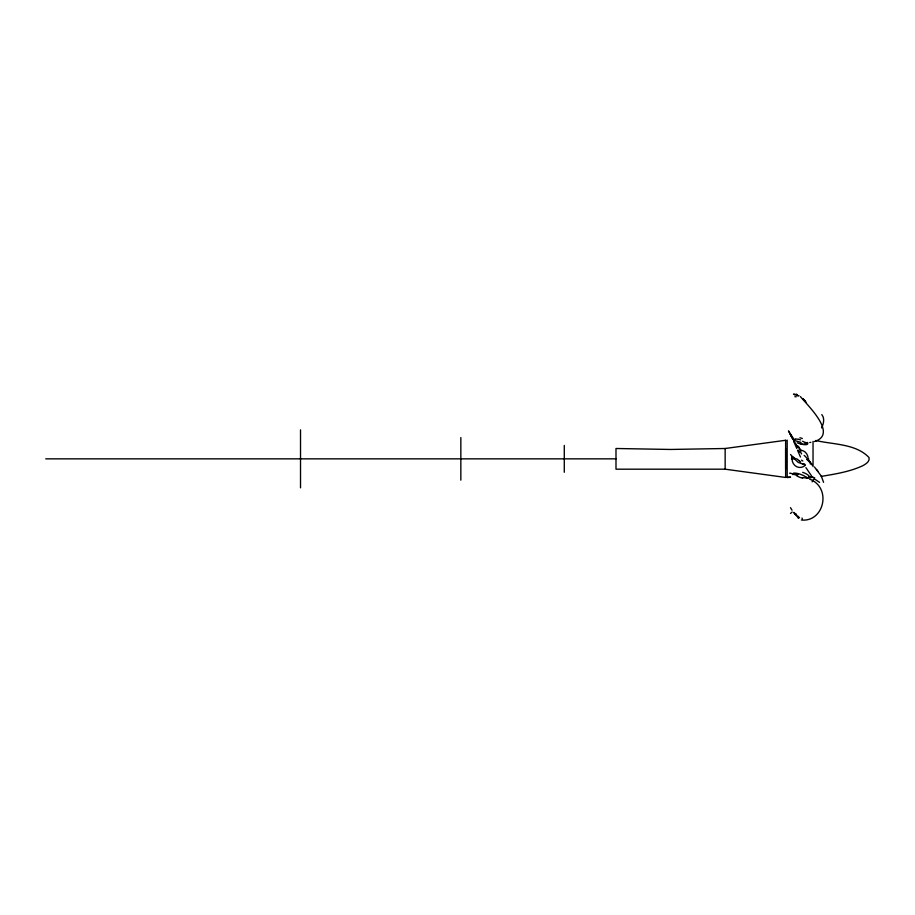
<?xml version="1.0" encoding="UTF-8"?>
<svg xmlns="http://www.w3.org/2000/svg" width="915" height="915" viewBox="0 0 915 915"><rect width="100%" height="100%" fill="white"/><g stroke="black" fill="none" stroke-linecap="round" stroke-linejoin="round"><path stroke-width="1.37" d="M798.932 452.788L798.932 452.742A3.397 3.385 -14.3 0 0 798.852 452.079L798.658 451.358M823.569 482.319L821.293 476.109L814.453 466.982M821.59 427.923C823.626 423.897 824.93 418.418 821.807 414.587M812.108 481.828L814.659 477.596M790.491 513.452L792.173 512.011M810.816 463.631L810.13 463.859M814.35 441.568C838.163 434.328 808.071 405.963 800.419 396.595M815.688 441.202L816.283 441.019M810.839 442.334L809.729 442.54M792.848 439.543L795.215 439.337M821.155 476.406C835.281 474.039 849.726 471.785 862.811 465.701C865.704 464.088 870.108 461.537 869.021 457.557C855.937 443.626 833.313 444.633 815.734 440.492M785.63 440.252L785.63 477.447L725.149 469.189L615.989 469.189L615.989 448.499L670.569 449.459L725.149 448.499L785.63 440.287M808.048 477.893L813.035 477.321L808.608 477.138A8.121 2.299 17.3 0 1 807.796 477.79M790.503 477.253L787.175 477.584L787.175 440.104M807.625 478.099L802.386 477.619M787.175 477.161L790.503 477.15M45.75 458.85L615.989 458.85M794.06 458.85L791.601 458.85A8.075 7.697 88.8 0 1 791.921 456.368L798.132 462.35L804.708 464.854M793.522 394.239L795.398 394.388M789.611 473.181L790.434 473.261M808.608 477.138L813.035 477.15M793.705 394.262L798.452 395.68M806.275 442.94L806.721 442.974A1.75 0.949 4.7 0 0 807.739 442.883M795.226 474.062L798.257 474.611M790.983 473.352L796.828 475.343M796.313 394.548L796.976 394.72M801.071 442.391L793.74 440.287M798.681 395.783L798.715 395.806A8.475 1.544 4.3 0 0 799.024 395.749M806.538 477.253L807.648 477.699M805.452 442.654L802.592 441.259M801.368 520.006C823.855 522.419 832.158 487.992 809.786 479.14L809.798 479.151M819.577 482.399L814.476 478.911M803.29 464.111L802.592 463.756M795.215 458.632L792.047 456.128M793.831 512.4L795.398 513.83M798.418 517.993L793.637 512.583M809.295 461.56L810.541 462.738L807.613 459.971M807.293 459.662L812.406 465.072L808.265 460.016M803.336 399.157L804.674 400.541L803.084 398.894M791.418 455.476L790.526 454.526M796.313 514.768L796.976 515.522M805.269 401.205L804.376 400.21L806.069 402.108M811.514 475.88L805.909 467.622M818.159 471.545L816.489 469.406M797.628 445.697L801.346 450.866M793.831 440.961L795.398 443.512M806.847 459.17L808.608 458.85A8.121 7.766 88 0 1 808.448 460.794M793.419 438.457L788.467 430.908L792.939 439.177L790.251 434.339M800.179 451.587L801.62 453.897M790.491 507.688L792.024 510.193M798.715 452.948L798.635 452.799A8.475 8.384 29.7 0 1 798.475 452.41L797.514 450.191M790.491 434.419L792.024 437.667M796.313 445.296L796.976 446.783M800.488 457.02L799.207 454.137M793.591 441.19L796.782 448.476M813.035 441.407L813.035 466.627M785.63 448.499L785.63 469.189M725.149 448.499L725.149 469.189M564.281 445.433L564.281 472.266M460.84 437.553L460.84 480.146M300.52 429.867L300.52 487.832M798.566 450.203A20.656 20.038 -78.9 0 1 798.909 451.278M798.612 446.783A40.866 36.223 85.3 0 1 799.687 449.494M797.194 446.657A48.186 38.213 80 0 1 797.503 447.366M795.638 444.301A32.974 30.321 -88.2 0 1 796.164 445.376M795.478 443.466A25.586 24.579 -71.5 0 1 795.867 444.175M799.218 460.68A19.695 1.979 36.4 0 1 796.565 458.701M800.728 461.903A15.852 3.889 36.1 0 1 799.195 460.828M802.844 461.011A15.303 5.593 37.1 0 1 801.517 460.131M804.8 464.157A8.041 6.725 56.7 0 1 803.519 463.539M805.44 465.14A8.372 7.88 -90 0 1 792.093 458.861M800.11 450.191A8.361 7.869 90 0 1 808.105 458.827M806.824 459.181A10.351 9.482 51.1 0 1 807.167 459.776M804.148 455.407A15.83 15.692 -44.2 0 1 806.412 457.66M797.217 395.692A20.656 5.273 -14.3 0 1 797.686 395.829M794.895 396.698A40.866 12.673 -29.1 0 1 796.21 396.778M796.793 394.903A48.186 16.664 -39.7 0 1 797.102 394.983M796.29 394.159A32.974 8.978 -24.1 0 1 796.771 394.285M794.586 394.731A25.586 5.456 -15.6 0 1 794.998 394.765M807.568 442.425A8.681 3.203 -11.7 0 1 806.698 443.054M806.218 443.237A5.25 2.939 3.9 0 1 804.651 443.169M806.184 442.666A2.905 1.132 23.8 0 1 805.555 442.425M803.93 444.358A13.313 6.657 3.9 0 1 799.847 443.386M795.146 439.074A19.695 14.388 59.8 0 1 798.864 439.406M798.818 439.383A15.852 10.603 50.2 0 1 800.659 439.932M799.916 437.759A15.303 9.081 44.2 0 1 802.329 438.514M807.808 443.695A8.327 2.402 18.3 0 1 797.24 442.826M798.509 518.222A8.475 3.637 -4.7 0 1 798.337 518.062M799.298 517.284A20.656 7.103 14.7 0 1 799.504 517.741M802.02 518.039A40.866 9.71 28.4 0 1 802.306 519.011M798.155 516.254A48.186 6.954 37.3 0 1 798.429 516.598M795.032 514.07A32.974 9.768 24.3 0 1 795.581 514.619M795.97 513.853A25.586 9.733 16.5 0 1 796.336 514.241M807.59 477.836A8.681 2.047 11.2 0 1 806.481 478.007M793.454 473.158A8.361 2.425 20.8 0 1 806.024 477.035M802.684 472.346A15.372 5.81 6.2 0 1 809.775 477.424M802.581 478.19A16.527 8.944 37.8 0 1 796.736 475.846M793.877 474.439A8.773 4.072 -5.9 0 1 794.712 473.993M792.916 474.656A8.647 3.523 -9.2 0 1 793.316 474.37"/></g></svg>
